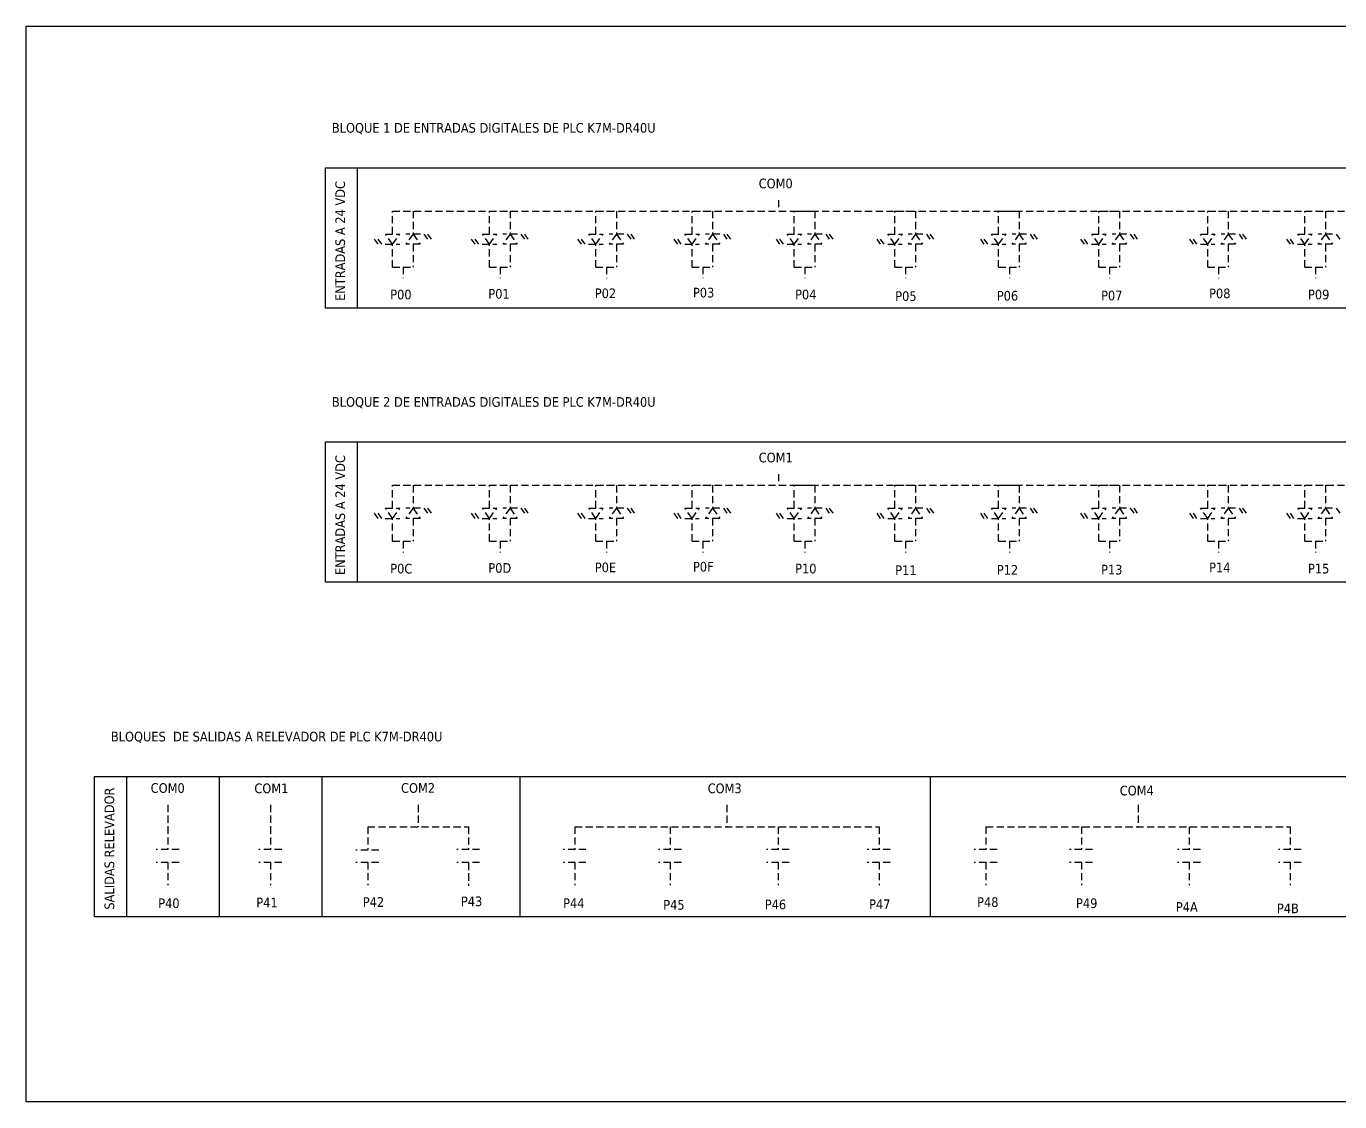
# Model space of a CAD drawing. Header units: millimetres. Extents: x 608 to 3138, y 804 to 1552.
# Drawn here: x 1199 to 1606.8, y 803.7 to 1137.7 of the extents above; entities that cross this region are included whole.
import ezdxf

# ---------------------------------------------------------------- set-up
doc = ezdxf.new("R2010")
doc.units = ezdxf.units.MM
doc.linetypes.add('LÍNEAS_OCULTAS2', pattern=[4.7625, 3.175, -1.5875])
doc.layers.add('Capa1', color=7, linetype='LÍNEAS_OCULTAS2')
doc.styles.add('Tahoma', font='tahoma.ttf')

msp = doc.modelspace()

# ---------------------------------------------------------------- linework, layer by layer
for p, q in [((1198.955, 803.703), (1198.955, 1137.703)), ((1198.955, 1137.703), (1758.698, 1137.703)), ((1301.712, 1093.76), (1301.712, 1050.192)), ((1301.712, 1008.638), (1301.712, 965.07)), ((1230.037, 904.716), (1230.037, 861.148)), ((1258.943, 861.148), (1258.943, 904.716)), ((1290.824, 861.148), (1290.824, 904.716)), ((1352.274, 860.942), (1352.274, 904.51)), ((1479.745, 861.148), (1479.745, 904.716)), ((1758.698, 803.703), (1198.955, 803.703))]:
    msp.add_line(p, q)
for points in [[(1291.875, 1093.76), (1676.89, 1093.76), (1676.89, 1050.192), (1291.875, 1050.192)], [(1291.875, 1008.638), (1676.89, 1008.638), (1676.89, 965.07), (1291.875, 965.07)], [(1220.156, 904.716), (1734.391, 904.716), (1734.391, 861.148), (1220.156, 861.148)]]:
    msp.add_lwpolyline(points, close=True)
at = {"layer": 'Capa1', "ltscale": 0.7}
for p, q in [((1432.556, 1083.723), (1432.556, 1080.277)), ((1312.688, 1073.178), (1312.688, 1080.277)), ((1312.688, 1080.277), (1319.086, 1080.277)), ((1312.688, 1080.277), (1665.444, 1080.277)), ((1319.086, 1080.277), (1319.086, 1073.178)), ((1342.783, 1073.178), (1342.783, 1080.277)), ((1342.783, 1080.277), (1349.181, 1080.277)), ((1349.181, 1080.277), (1349.181, 1073.178)), ((1375.799, 1073.178), (1375.799, 1080.277)), ((1375.799, 1080.277), (1382.197, 1080.277)), ((1382.197, 1080.277), (1382.197, 1073.178)), ((1405.68, 1073.178), (1405.68, 1080.277)), ((1405.68, 1080.277), (1412.078, 1080.277)), ((1412.078, 1080.277), (1412.078, 1073.178)), ((1437.423, 1073.178), (1437.423, 1080.277)), ((1437.423, 1080.277), (1443.821, 1080.277)), ((1443.821, 1080.277), (1443.821, 1073.178)), ((1468.683, 1073.178), (1468.683, 1080.277)), ((1468.683, 1080.277), (1475.081, 1080.277)), ((1475.081, 1080.277), (1475.081, 1073.178)), ((1500.874, 1073.178), (1500.874, 1080.277)), ((1500.874, 1080.277), (1507.272, 1080.277)), ((1507.272, 1080.277), (1507.272, 1073.178)), ((1531.975, 1073.178), (1531.975, 1080.277)), ((1531.975, 1080.277), (1538.373, 1080.277)), ((1538.373, 1080.277), (1538.373, 1073.178)), ((1565.795, 1073.178), (1565.795, 1080.277)), ((1565.795, 1080.277), (1572.193, 1080.277)), ((1572.193, 1080.277), (1572.193, 1073.178)), ((1595.937, 1073.178), (1595.937, 1080.277)), ((1595.937, 1080.277), (1602.335, 1080.277)), ((1602.335, 1080.277), (1602.335, 1073.178)), ((1310.487, 1073.178), (1314.985, 1073.178)), ((1312.688, 1069.986), (1310.487, 1073.178)), ((1312.688, 1069.986), (1314.985, 1073.178)), ((1319.086, 1073.178), (1316.789, 1069.986)), ((1321.34, 1073.178), (1316.842, 1073.178)), ((1319.086, 1073.178), (1321.287, 1069.986)), ((1322.44, 1073.178), (1323.54, 1071.582)), ((1323.54, 1073.178), (1324.641, 1071.582)), ((1340.583, 1073.178), (1345.08, 1073.178)), ((1342.783, 1069.986), (1340.583, 1073.178)), ((1342.783, 1069.986), (1345.08, 1073.178)), ((1349.181, 1073.178), (1346.884, 1069.986)), ((1351.435, 1073.178), (1346.938, 1073.178)), ((1349.181, 1073.178), (1351.382, 1069.986)), ((1352.535, 1073.178), (1353.636, 1071.582)), ((1353.636, 1073.178), (1354.736, 1071.582)), ((1373.599, 1073.178), (1378.096, 1073.178)), ((1375.799, 1069.986), (1373.599, 1073.178)), ((1375.799, 1069.986), (1378.096, 1073.178)), ((1382.197, 1073.178), (1379.9, 1069.986)), ((1384.451, 1073.178), (1379.953, 1073.178)), ((1382.197, 1073.178), (1384.398, 1069.986)), ((1385.551, 1073.178), (1386.652, 1071.582)), ((1386.652, 1073.178), (1387.752, 1071.582)), ((1403.48, 1073.178), (1407.977, 1073.178)), ((1405.68, 1069.986), (1403.48, 1073.178)), ((1405.68, 1069.986), (1407.977, 1073.178)), ((1412.078, 1073.178), (1409.781, 1069.986)), ((1414.332, 1073.178), (1409.834, 1073.178)), ((1412.078, 1073.178), (1414.279, 1069.986)), ((1415.432, 1073.178), (1416.533, 1071.582)), ((1416.533, 1073.178), (1417.633, 1071.582)), ((1435.223, 1073.178), (1439.72, 1073.178)), ((1437.423, 1069.986), (1435.223, 1073.178)), ((1437.423, 1069.986), (1439.72, 1073.178)), ((1443.821, 1073.178), (1441.524, 1069.986)), ((1446.075, 1073.178), (1441.577, 1073.178)), ((1443.821, 1073.178), (1446.022, 1069.986)), ((1447.175, 1073.178), (1448.276, 1071.582)), ((1448.276, 1073.178), (1449.376, 1071.582)), ((1466.482, 1073.178), (1470.98, 1073.178)), ((1468.683, 1069.986), (1466.482, 1073.178)), ((1468.683, 1069.986), (1470.98, 1073.178)), ((1475.081, 1073.178), (1472.784, 1069.986)), ((1477.334, 1073.178), (1472.837, 1073.178)), ((1475.081, 1073.178), (1477.281, 1069.986)), ((1478.435, 1073.178), (1479.535, 1071.582)), ((1479.535, 1073.178), (1480.635, 1071.582)), ((1498.674, 1073.178), (1503.171, 1073.178)), ((1500.874, 1069.986), (1498.674, 1073.178)), ((1500.874, 1069.986), (1503.171, 1073.178)), ((1507.272, 1073.178), (1504.975, 1069.986)), ((1509.526, 1073.178), (1505.029, 1073.178)), ((1507.272, 1073.178), (1509.473, 1069.986)), ((1510.627, 1073.178), (1511.727, 1071.582)), ((1511.727, 1073.178), (1512.827, 1071.582)), ((1529.774, 1073.178), (1534.272, 1073.178)), ((1531.975, 1069.986), (1529.774, 1073.178)), ((1531.975, 1069.986), (1534.272, 1073.178)), ((1538.373, 1073.178), (1536.076, 1069.986)), ((1540.627, 1073.178), (1536.129, 1073.178)), ((1538.373, 1073.178), (1540.574, 1069.986)), ((1541.727, 1073.178), (1542.827, 1071.582)), ((1542.827, 1073.178), (1543.928, 1071.582)), ((1563.595, 1073.178), (1568.092, 1073.178)), ((1565.795, 1069.986), (1563.595, 1073.178)), ((1565.795, 1069.986), (1568.092, 1073.178)), ((1572.193, 1073.178), (1569.896, 1069.986)), ((1574.447, 1073.178), (1569.949, 1073.178)), ((1572.193, 1073.178), (1574.394, 1069.986)), ((1575.547, 1073.178), (1576.648, 1071.582)), ((1576.648, 1073.178), (1577.748, 1071.582)), ((1593.737, 1073.178), (1598.234, 1073.178)), ((1595.937, 1069.986), (1593.737, 1073.178)), ((1595.937, 1069.986), (1598.234, 1073.178)), ((1602.335, 1073.178), (1600.038, 1069.986)), ((1604.589, 1073.178), (1600.091, 1073.178)), ((1602.335, 1073.178), (1604.536, 1069.986)), ((1605.689, 1073.178), (1606.79, 1071.582)), ((1308.234, 1069.986), (1307.133, 1071.582)), ((1309.334, 1069.986), (1308.234, 1071.582)), ((1310.434, 1069.986), (1314.932, 1069.986)), ((1312.688, 1062.886), (1312.688, 1069.986)), ((1321.287, 1069.986), (1316.789, 1069.986)), ((1321.287, 1069.986), (1316.789, 1069.986)), ((1319.086, 1069.986), (1319.086, 1062.886)), ((1338.329, 1069.986), (1337.229, 1071.582)), ((1339.429, 1069.986), (1338.329, 1071.582)), ((1340.53, 1069.986), (1345.027, 1069.986)), ((1342.783, 1062.886), (1342.783, 1069.986)), ((1351.382, 1069.986), (1346.884, 1069.986)), ((1351.382, 1069.986), (1346.884, 1069.986)), ((1349.181, 1069.986), (1349.181, 1062.886)), ((1371.345, 1069.986), (1370.245, 1071.582)), ((1372.445, 1069.986), (1371.345, 1071.582)), ((1373.545, 1069.986), (1378.043, 1069.986)), ((1375.799, 1062.886), (1375.799, 1069.986)), ((1384.398, 1069.986), (1379.9, 1069.986)), ((1384.398, 1069.986), (1379.9, 1069.986)), ((1382.197, 1069.986), (1382.197, 1062.886)), ((1401.226, 1069.986), (1400.126, 1071.582)), ((1402.326, 1069.986), (1401.226, 1071.582)), ((1403.427, 1069.986), (1407.924, 1069.986)), ((1405.68, 1062.886), (1405.68, 1069.986)), ((1414.279, 1069.986), (1409.781, 1069.986)), ((1414.279, 1069.986), (1409.781, 1069.986)), ((1412.078, 1069.986), (1412.078, 1062.886)), ((1432.969, 1069.986), (1431.869, 1071.582)), ((1434.069, 1069.986), (1432.969, 1071.582)), ((1435.169, 1069.986), (1439.667, 1069.986)), ((1437.423, 1062.886), (1437.423, 1069.986)), ((1446.022, 1069.986), (1441.524, 1069.986)), ((1446.022, 1069.986), (1441.524, 1069.986)), ((1443.821, 1069.986), (1443.821, 1062.886)), ((1464.228, 1069.986), (1463.128, 1071.582)), ((1465.329, 1069.986), (1464.228, 1071.582)), ((1466.429, 1069.986), (1470.926, 1069.986)), ((1468.683, 1062.886), (1468.683, 1069.986)), ((1477.281, 1069.986), (1472.784, 1069.986)), ((1477.281, 1069.986), (1472.784, 1069.986)), ((1475.081, 1069.986), (1475.081, 1062.886)), ((1496.42, 1069.986), (1495.32, 1071.582)), ((1497.52, 1069.986), (1496.42, 1071.582)), ((1498.621, 1069.986), (1503.118, 1069.986)), ((1500.874, 1062.886), (1500.874, 1069.986)), ((1509.473, 1069.986), (1504.975, 1069.986)), ((1509.473, 1069.986), (1504.975, 1069.986)), ((1507.272, 1069.986), (1507.272, 1062.886)), ((1527.521, 1069.986), (1526.42, 1071.582)), ((1528.621, 1069.986), (1527.521, 1071.582)), ((1529.721, 1069.986), (1534.219, 1069.986)), ((1531.975, 1062.886), (1531.975, 1069.986)), ((1540.574, 1069.986), (1536.076, 1069.986)), ((1540.574, 1069.986), (1536.076, 1069.986)), ((1538.373, 1069.986), (1538.373, 1062.886)), ((1561.341, 1069.986), (1560.24, 1071.582)), ((1562.441, 1069.986), (1561.341, 1071.582)), ((1563.541, 1069.986), (1568.039, 1069.986)), ((1565.795, 1062.886), (1565.795, 1069.986)), ((1574.394, 1069.986), (1569.896, 1069.986)), ((1574.394, 1069.986), (1569.896, 1069.986)), ((1572.193, 1069.986), (1572.193, 1062.886)), ((1591.483, 1069.986), (1590.383, 1071.582)), ((1592.583, 1069.986), (1591.483, 1071.582)), ((1593.683, 1069.986), (1598.181, 1069.986)), ((1595.937, 1062.886), (1595.937, 1069.986)), ((1604.536, 1069.986), (1600.038, 1069.986)), ((1604.536, 1069.986), (1600.038, 1069.986)), ((1602.335, 1069.986), (1602.335, 1062.886)), ((1312.688, 1062.886), (1319.086, 1062.886)), ((1312.688, 1062.886), (1319.086, 1062.886)), ((1316.014, 1062.886), (1316.014, 1059.44)), ((1342.783, 1062.886), (1349.181, 1062.886)), ((1342.783, 1062.886), (1349.181, 1062.886)), ((1346.11, 1062.886), (1346.11, 1059.44)), ((1375.799, 1062.886), (1382.197, 1062.886)), ((1375.799, 1062.886), (1382.197, 1062.886)), ((1379.125, 1062.886), (1379.125, 1059.44)), ((1405.68, 1062.886), (1412.078, 1062.886)), ((1405.68, 1062.886), (1412.078, 1062.886)), ((1409.007, 1062.886), (1409.007, 1059.44)), ((1437.423, 1062.886), (1443.821, 1062.886)), ((1437.423, 1062.886), (1443.821, 1062.886)), ((1440.749, 1062.886), (1440.749, 1059.44)), ((1468.683, 1062.886), (1475.081, 1062.886)), ((1468.683, 1062.886), (1475.081, 1062.886)), ((1472.009, 1062.886), (1472.009, 1059.44)), ((1500.874, 1062.886), (1507.272, 1062.886)), ((1500.874, 1062.886), (1507.272, 1062.886)), ((1504.201, 1062.886), (1504.201, 1059.44)), ((1531.975, 1062.886), (1538.373, 1062.886)), ((1531.975, 1062.886), (1538.373, 1062.886)), ((1535.301, 1062.886), (1535.301, 1059.44)), ((1565.795, 1062.886), (1572.193, 1062.886)), ((1565.795, 1062.886), (1572.193, 1062.886)), ((1569.121, 1062.886), (1569.121, 1059.44)), ((1595.937, 1062.886), (1602.335, 1062.886)), ((1595.937, 1062.886), (1602.335, 1062.886)), ((1599.263, 1062.886), (1599.263, 1059.44)), ((1312.688, 988.056), (1312.688, 995.155)), ((1312.688, 995.155), (1319.086, 995.155)), ((1312.688, 995.155), (1665.444, 995.155)), ((1319.086, 995.155), (1319.086, 988.056)), ((1342.783, 988.056), (1342.783, 995.155)), ((1342.783, 995.155), (1349.181, 995.155)), ((1349.181, 995.155), (1349.181, 988.056)), ((1375.799, 988.056), (1375.799, 995.155)), ((1375.799, 995.155), (1382.197, 995.155)), ((1382.197, 995.155), (1382.197, 988.056)), ((1405.68, 988.056), (1405.68, 995.155)), ((1405.68, 995.155), (1412.078, 995.155)), ((1412.078, 995.155), (1412.078, 988.056)), ((1432.556, 998.601), (1432.556, 995.155)), ((1437.423, 988.056), (1437.423, 995.155)), ((1437.423, 995.155), (1443.821, 995.155)), ((1443.821, 995.155), (1443.821, 988.056)), ((1468.683, 988.056), (1468.683, 995.155)), ((1468.683, 995.155), (1475.081, 995.155)), ((1475.081, 995.155), (1475.081, 988.056)), ((1500.874, 988.056), (1500.874, 995.155)), ((1500.874, 995.155), (1507.272, 995.155)), ((1507.272, 995.155), (1507.272, 988.056)), ((1531.975, 988.056), (1531.975, 995.155)), ((1531.975, 995.155), (1538.373, 995.155)), ((1538.373, 995.155), (1538.373, 988.056)), ((1565.795, 988.056), (1565.795, 995.155)), ((1565.795, 995.155), (1572.193, 995.155)), ((1572.193, 995.155), (1572.193, 988.056)), ((1595.937, 988.056), (1595.937, 995.155)), ((1595.937, 995.155), (1602.335, 995.155)), ((1602.335, 995.155), (1602.335, 988.056)), ((1310.487, 988.056), (1314.985, 988.056)), ((1312.688, 984.864), (1310.487, 988.056)), ((1312.688, 984.864), (1314.985, 988.056)), ((1319.086, 988.056), (1316.789, 984.864)), ((1321.34, 988.056), (1316.842, 988.056)), ((1319.086, 988.056), (1321.287, 984.864)), ((1322.44, 988.056), (1323.54, 986.46)), ((1323.54, 988.056), (1324.641, 986.46)), ((1340.583, 988.056), (1345.08, 988.056)), ((1342.783, 984.864), (1340.583, 988.056)), ((1342.783, 984.864), (1345.08, 988.056)), ((1349.181, 988.056), (1346.884, 984.864)), ((1351.435, 988.056), (1346.938, 988.056)), ((1349.181, 988.056), (1351.382, 984.864)), ((1352.535, 988.056), (1353.636, 986.46)), ((1353.636, 988.056), (1354.736, 986.46)), ((1373.599, 988.056), (1378.096, 988.056)), ((1375.799, 984.864), (1373.599, 988.056)), ((1375.799, 984.864), (1378.096, 988.056)), ((1382.197, 988.056), (1379.9, 984.864)), ((1384.451, 988.056), (1379.953, 988.056)), ((1382.197, 988.056), (1384.398, 984.864)), ((1385.551, 988.056), (1386.652, 986.46)), ((1386.652, 988.056), (1387.752, 986.46)), ((1403.48, 988.056), (1407.977, 988.056)), ((1405.68, 984.864), (1403.48, 988.056)), ((1405.68, 984.864), (1407.977, 988.056)), ((1412.078, 988.056), (1409.781, 984.864)), ((1414.332, 988.056), (1409.834, 988.056)), ((1412.078, 988.056), (1414.279, 984.864)), ((1415.432, 988.056), (1416.533, 986.46)), ((1416.533, 988.056), (1417.633, 986.46)), ((1435.223, 988.056), (1439.72, 988.056)), ((1437.423, 984.864), (1435.223, 988.056)), ((1437.423, 984.864), (1439.72, 988.056)), ((1443.821, 988.056), (1441.524, 984.864)), ((1446.075, 988.056), (1441.577, 988.056)), ((1443.821, 988.056), (1446.022, 984.864)), ((1447.175, 988.056), (1448.276, 986.46)), ((1448.276, 988.056), (1449.376, 986.46)), ((1466.482, 988.056), (1470.98, 988.056)), ((1468.683, 984.864), (1466.482, 988.056)), ((1468.683, 984.864), (1470.98, 988.056)), ((1475.081, 988.056), (1472.784, 984.864)), ((1477.334, 988.056), (1472.837, 988.056)), ((1475.081, 988.056), (1477.281, 984.864)), ((1478.435, 988.056), (1479.535, 986.46)), ((1479.535, 988.056), (1480.635, 986.46)), ((1498.674, 988.056), (1503.171, 988.056)), ((1500.874, 984.864), (1498.674, 988.056)), ((1500.874, 984.864), (1503.171, 988.056)), ((1507.272, 988.056), (1504.975, 984.864)), ((1509.526, 988.056), (1505.029, 988.056)), ((1507.272, 988.056), (1509.473, 984.864)), ((1510.627, 988.056), (1511.727, 986.46)), ((1511.727, 988.056), (1512.827, 986.46)), ((1529.774, 988.056), (1534.272, 988.056)), ((1531.975, 984.864), (1529.774, 988.056)), ((1531.975, 984.864), (1534.272, 988.056)), ((1538.373, 988.056), (1536.076, 984.864)), ((1540.627, 988.056), (1536.129, 988.056)), ((1538.373, 988.056), (1540.574, 984.864)), ((1541.727, 988.056), (1542.827, 986.46)), ((1542.827, 988.056), (1543.928, 986.46)), ((1563.595, 988.056), (1568.092, 988.056)), ((1565.795, 984.864), (1563.595, 988.056)), ((1565.795, 984.864), (1568.092, 988.056)), ((1572.193, 988.056), (1569.896, 984.864)), ((1574.447, 988.056), (1569.949, 988.056)), ((1572.193, 988.056), (1574.394, 984.864)), ((1575.547, 988.056), (1576.648, 986.46)), ((1576.648, 988.056), (1577.748, 986.46)), ((1593.737, 988.056), (1598.234, 988.056)), ((1595.937, 984.864), (1593.737, 988.056)), ((1595.937, 984.864), (1598.234, 988.056)), ((1602.335, 988.056), (1600.038, 984.864)), ((1604.589, 988.056), (1600.091, 988.056)), ((1602.335, 988.056), (1604.536, 984.864)), ((1605.689, 988.056), (1606.79, 986.46)), ((1308.234, 984.864), (1307.133, 986.46)), ((1309.334, 984.864), (1308.234, 986.46)), ((1310.434, 984.864), (1314.932, 984.864)), ((1312.688, 977.764), (1312.688, 984.864)), ((1321.287, 984.864), (1316.789, 984.864)), ((1321.287, 984.864), (1316.789, 984.864)), ((1319.086, 984.864), (1319.086, 977.764)), ((1338.329, 984.864), (1337.229, 986.46)), ((1339.429, 984.864), (1338.329, 986.46)), ((1340.53, 984.864), (1345.027, 984.864)), ((1342.783, 977.764), (1342.783, 984.864)), ((1351.382, 984.864), (1346.884, 984.864)), ((1351.382, 984.864), (1346.884, 984.864)), ((1349.181, 984.864), (1349.181, 977.764)), ((1371.345, 984.864), (1370.245, 986.46)), ((1372.445, 984.864), (1371.345, 986.46)), ((1373.545, 984.864), (1378.043, 984.864)), ((1375.799, 977.764), (1375.799, 984.864)), ((1384.398, 984.864), (1379.9, 984.864)), ((1384.398, 984.864), (1379.9, 984.864)), ((1382.197, 984.864), (1382.197, 977.764)), ((1401.226, 984.864), (1400.126, 986.46)), ((1402.326, 984.864), (1401.226, 986.46)), ((1403.427, 984.864), (1407.924, 984.864)), ((1405.68, 977.764), (1405.68, 984.864)), ((1414.279, 984.864), (1409.781, 984.864)), ((1414.279, 984.864), (1409.781, 984.864)), ((1412.078, 984.864), (1412.078, 977.764)), ((1432.969, 984.864), (1431.869, 986.46)), ((1434.069, 984.864), (1432.969, 986.46)), ((1435.169, 984.864), (1439.667, 984.864)), ((1437.423, 977.764), (1437.423, 984.864)), ((1446.022, 984.864), (1441.524, 984.864)), ((1446.022, 984.864), (1441.524, 984.864)), ((1443.821, 984.864), (1443.821, 977.764)), ((1464.228, 984.864), (1463.128, 986.46)), ((1465.329, 984.864), (1464.228, 986.46)), ((1466.429, 984.864), (1470.926, 984.864)), ((1468.683, 977.764), (1468.683, 984.864)), ((1477.281, 984.864), (1472.784, 984.864)), ((1477.281, 984.864), (1472.784, 984.864)), ((1475.081, 984.864), (1475.081, 977.764)), ((1496.42, 984.864), (1495.32, 986.46)), ((1497.52, 984.864), (1496.42, 986.46)), ((1498.621, 984.864), (1503.118, 984.864)), ((1500.874, 977.764), (1500.874, 984.864)), ((1509.473, 984.864), (1504.975, 984.864)), ((1509.473, 984.864), (1504.975, 984.864)), ((1507.272, 984.864), (1507.272, 977.764)), ((1527.521, 984.864), (1526.42, 986.46)), ((1528.621, 984.864), (1527.521, 986.46)), ((1529.721, 984.864), (1534.219, 984.864)), ((1531.975, 977.764), (1531.975, 984.864)), ((1540.574, 984.864), (1536.076, 984.864)), ((1540.574, 984.864), (1536.076, 984.864)), ((1538.373, 984.864), (1538.373, 977.764)), ((1561.341, 984.864), (1560.24, 986.46)), ((1562.441, 984.864), (1561.341, 986.46)), ((1563.541, 984.864), (1568.039, 984.864)), ((1565.795, 977.764), (1565.795, 984.864)), ((1574.394, 984.864), (1569.896, 984.864)), ((1574.394, 984.864), (1569.896, 984.864)), ((1572.193, 984.864), (1572.193, 977.764)), ((1591.483, 984.864), (1590.383, 986.46)), ((1592.583, 984.864), (1591.483, 986.46)), ((1593.683, 984.864), (1598.181, 984.864)), ((1595.937, 977.764), (1595.937, 984.864)), ((1604.536, 984.864), (1600.038, 984.864)), ((1604.536, 984.864), (1600.038, 984.864)), ((1602.335, 984.864), (1602.335, 977.764)), ((1312.688, 977.764), (1319.086, 977.764)), ((1312.688, 977.764), (1319.086, 977.764)), ((1316.014, 977.764), (1316.014, 974.318)), ((1342.783, 977.764), (1349.181, 977.764)), ((1342.783, 977.764), (1349.181, 977.764)), ((1346.11, 977.764), (1346.11, 974.318)), ((1375.799, 977.764), (1382.197, 977.764)), ((1375.799, 977.764), (1382.197, 977.764)), ((1379.125, 977.764), (1379.125, 974.318)), ((1405.68, 977.764), (1412.078, 977.764)), ((1405.68, 977.764), (1412.078, 977.764)), ((1409.007, 977.764), (1409.007, 974.318)), ((1437.423, 977.764), (1443.821, 977.764)), ((1437.423, 977.764), (1443.821, 977.764)), ((1440.749, 977.764), (1440.749, 974.318)), ((1468.683, 977.764), (1475.081, 977.764)), ((1468.683, 977.764), (1475.081, 977.764)), ((1472.009, 977.764), (1472.009, 974.318)), ((1500.874, 977.764), (1507.272, 977.764)), ((1500.874, 977.764), (1507.272, 977.764)), ((1504.201, 977.764), (1504.201, 974.318)), ((1531.975, 977.764), (1538.373, 977.764)), ((1531.975, 977.764), (1538.373, 977.764)), ((1535.301, 977.764), (1535.301, 974.318)), ((1565.795, 977.764), (1572.193, 977.764)), ((1565.795, 977.764), (1572.193, 977.764)), ((1569.121, 977.764), (1569.121, 974.318)), ((1595.937, 977.764), (1602.335, 977.764)), ((1595.937, 977.764), (1602.335, 977.764)), ((1599.263, 977.764), (1599.263, 974.318)), ((1242.943, 895.901), (1242.943, 889.101)), ((1274.824, 895.901), (1274.824, 888.687)), ((1320.618, 895.901), (1320.618, 889.101)), ((1416.519, 895.901), (1416.519, 889.101)), ((1544.175, 895.901), (1544.175, 889.101)), ((1242.943, 889.101), (1242.943, 882.001)), ((1274.824, 889.101), (1274.824, 882.001)), ((1304.961, 889.101), (1336.274, 889.101)), ((1304.961, 889.101), (1304.961, 882.001)), ((1336.274, 889.101), (1336.274, 882.001)), ((1369.292, 889.101), (1463.745, 889.101)), ((1369.292, 889.101), (1369.292, 882.001)), ((1398.92, 889.101), (1398.92, 882.001)), ((1432.432, 889.101), (1432.432, 882.001)), ((1463.745, 889.101), (1463.745, 882.001)), ((1496.949, 889.101), (1591.401, 889.101)), ((1496.949, 889.101), (1496.949, 882.001)), ((1526.577, 889.101), (1526.577, 882.001)), ((1560.088, 889.101), (1560.088, 882.001)), ((1591.401, 889.101), (1591.401, 882.001)), ((1246.396, 882.001), (1239.296, 882.001)), ((1278.277, 882.001), (1271.177, 882.001)), ((1308.413, 881.796), (1301.314, 881.796)), ((1339.727, 882.001), (1332.627, 882.001)), ((1372.745, 882.001), (1365.645, 882.001)), ((1402.373, 882.001), (1395.273, 882.001)), ((1435.884, 882.001), (1428.785, 882.001)), ((1467.197, 882.001), (1460.098, 882.001)), ((1500.401, 882.001), (1493.302, 882.001)), ((1530.029, 882.001), (1522.93, 882.001)), ((1563.541, 882.001), (1556.441, 882.001)), ((1594.854, 882.001), (1587.755, 882.001)), ((1246.396, 878.042), (1239.296, 878.042)), ((1242.943, 878.042), (1242.943, 870.942)), ((1278.277, 878.042), (1271.177, 878.042)), ((1274.824, 878.042), (1274.824, 870.942)), ((1308.413, 878.042), (1301.314, 878.042)), ((1304.961, 878.042), (1304.961, 870.942)), ((1339.727, 878.042), (1332.627, 878.042)), ((1336.274, 878.042), (1336.274, 870.942)), ((1336.274, 877.836), (1336.274, 870.736)), ((1372.745, 878.042), (1365.645, 878.042)), ((1369.292, 878.042), (1369.292, 870.942)), ((1369.292, 878.042), (1369.292, 870.942)), ((1402.373, 878.042), (1395.273, 878.042)), ((1398.92, 878.042), (1398.92, 870.942)), ((1398.92, 878.042), (1398.92, 870.942)), ((1435.884, 878.042), (1428.785, 878.042)), ((1432.432, 878.042), (1432.432, 870.942)), ((1432.432, 878.042), (1432.432, 870.942)), ((1467.197, 878.042), (1460.098, 878.042)), ((1463.745, 878.042), (1463.745, 870.942)), ((1463.745, 878.042), (1463.745, 870.942)), ((1500.401, 878.042), (1493.302, 878.042)), ((1496.949, 878.042), (1496.949, 870.942)), ((1496.949, 878.042), (1496.949, 870.942)), ((1530.029, 878.042), (1522.93, 878.042)), ((1526.577, 878.042), (1526.577, 870.942)), ((1526.577, 878.042), (1526.577, 870.942)), ((1563.541, 878.042), (1556.441, 878.042)), ((1560.088, 878.042), (1560.088, 870.942)), ((1560.088, 878.042), (1560.088, 870.942)), ((1594.854, 878.042), (1587.755, 878.042)), ((1591.401, 878.042), (1591.401, 870.942)), ((1591.401, 878.042), (1591.401, 870.942))]:
    msp.add_line(p, q, dxfattribs=at)

# ---------------------------------------------------------------- texts
at = {"char_height": 3, "attachment_point": 1, "style": 'Tahoma'}
for s, insert, width in [('BLOQUE 1 DE ENTRADAS DIGITALES DE PLC K7M-DR40U', (1293.848, 1107.654), 116.2201), ('COM0', (1426.382, 1090.387), 15.27778), ('P02', (1375.49, 1056.277), 15.27778), ('P03', (1405.954, 1056.483), 15.27778), ('P08', (1566.226, 1056.24), 15.27778), ('P00', (1311.964, 1055.892), 15.27778), ('P01', (1342.427, 1056.099), 15.27778), ('P04', (1437.679, 1055.905), 15.27778), ('P05', (1468.767, 1055.394), 15.27778), ('P06', (1500.308, 1055.508), 15.27778), ('P07', (1532.686, 1055.576), 15.27778), ('P09', (1596.943, 1055.905), 15.27778), ('BLOQUE 2 DE ENTRADAS DIGITALES DE PLC K7M-DR40U', (1293.848, 1022.532), 116.2201), ('COM1', (1426.382, 1005.265), 15.27778), ('P0C', (1311.964, 970.77), 15.27778), ('P0D', (1342.427, 970.977), 15.27778), ('P0E', (1375.49, 971.155), 15.27778), ('P0F', (1405.954, 971.361), 15.27778), ('P10', (1437.679, 970.783), 15.27778), ('P14', (1566.226, 971.118), 15.27778), ('P15', (1596.943, 970.783), 15.27778), ('P11', (1468.767, 970.272), 15.27778), ('P12', (1500.308, 970.386), 15.27778), ('P13', (1532.686, 970.454), 15.27778), ('BLOQUES  DE SALIDAS A RELEVADOR DE PLC K7M-DR40U', (1225.228, 918.61), 116.2201), ('COM0', (1237.601, 902.631), 15.27778), ('COM1', (1269.792, 902.533), 15.27778), ('COM2', (1315.324, 902.65), 15.27778), ('COM3', (1410.528, 902.533), 15.27778), ('COM4', (1538.493, 901.843), 15.27778), ('P40', (1239.922, 866.847), 15.27778), ('P41', (1270.385, 867.054), 15.27778), ('P42', (1303.448, 867.232), 15.27778), ('P43', (1333.912, 867.439), 15.27778), ('P44', (1365.637, 866.861), 15.27778), ('P45', (1396.725, 866.349), 15.27778), ('P46', (1428.266, 866.464), 15.27778), ('P47', (1460.644, 866.532), 15.27778), ('P48', (1494.183, 867.196), 15.27778), ('P49', (1524.901, 866.861), 15.27778), ('P4A', (1555.907, 865.694), 15.27778), ('P4B', (1587.278, 865.259), 15.27778)]:
    msp.add_mtext(s, dxfattribs=dict(at, insert=insert, width=width))
at = {"char_height": 3, "width": 53.74005, "attachment_point": 1, "rotation": 90, "style": 'Tahoma'}
for s, insert in [('ENTRADAS A 24 VDC', (1294.931, 1052.401)), ('ENTRADAS A 24 VDC', (1294.931, 967.279)), ('SALIDAS RELEVADOR', (1223.255, 863.357))]:
    msp.add_mtext(s, dxfattribs=dict(at, insert=insert))

doc.saveas('drawing.dxf')
